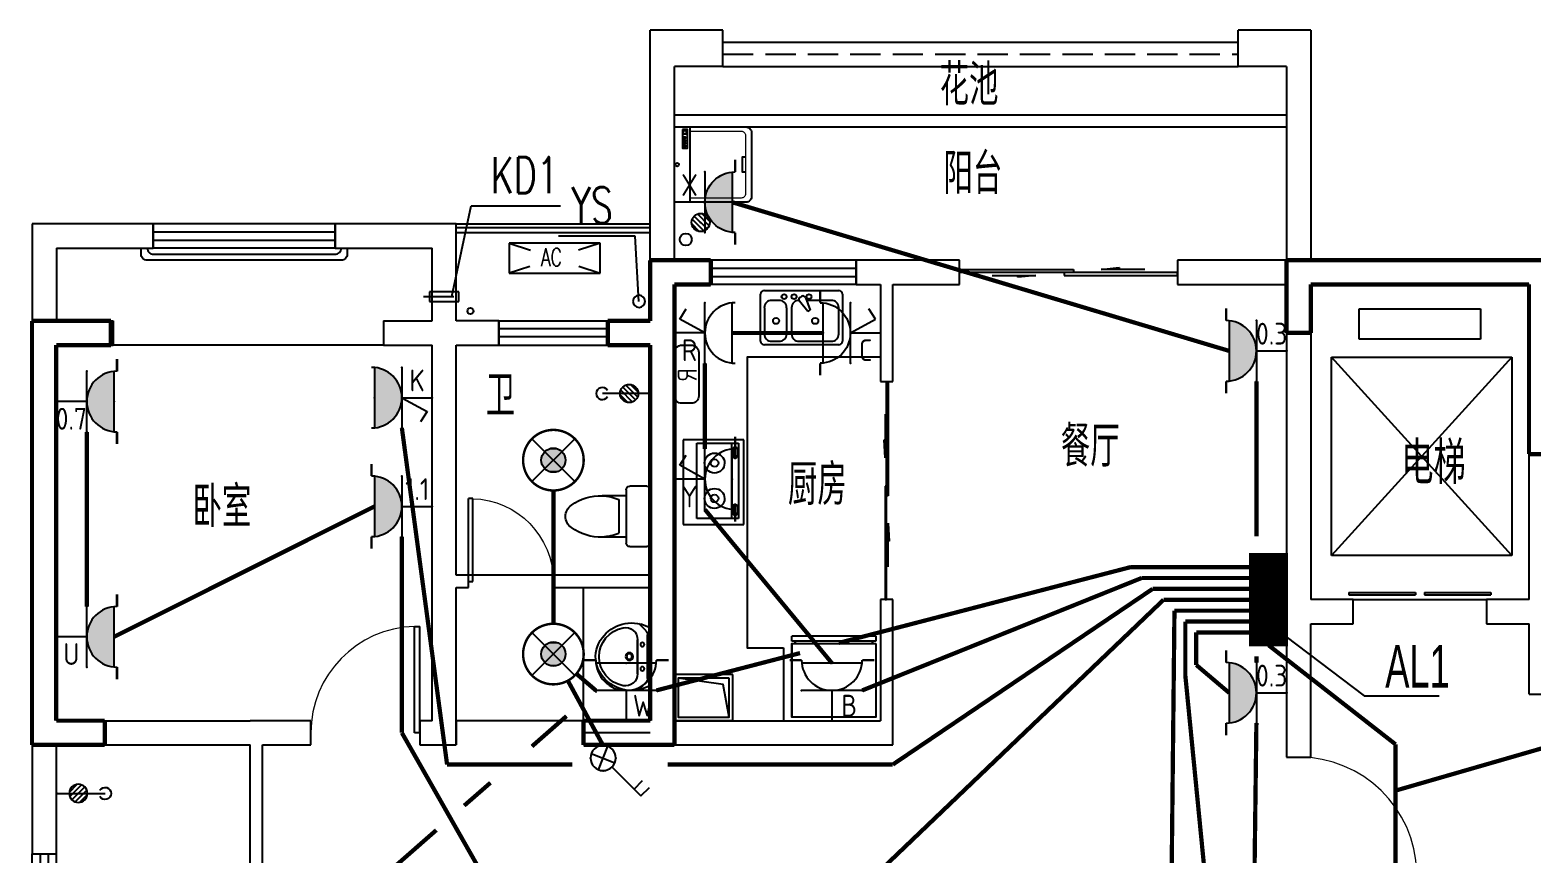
# Model space of a CAD drawing. Extents: x -993182 to -819982, y 169304 to 600104.
# Drawn here: x -952066 to -939675, y 314068 to 320868 of the extents above; entities that cross this region are included whole.
import ezdxf
from ezdxf.enums import TextEntityAlignment as Align

# ---------------------------------------------------------------- set-up
doc = ezdxf.new("R2010")
doc.units = 0
doc.header["$LTSCALE"] = 1000
doc.header["$MEASUREMENT"] = 0
doc.linetypes.add('DASH', pattern=[0.35, 0.25, -0.1])
for name, color, linetype in [('DIM-箱柜', 3, 'Continuous'), ('DIM_LEAD', 3, 'Continuous'), ('EQUIP-插座', 3, 'Continuous'), ('EQUIP-照明', 3, 'Continuous'), ('EQUIP-箱柜', 3, 'Continuous'), ('kan', 146, 'Continuous'), ('KTIAO', 124, 'Continuous'), ('PUB_TEXT', 7, 'Continuous'), ('STAIR', 2, 'Continuous'), ('VPIPE-污水', 2, 'Continuous'), ('WALL', 4, 'Continuous'), ('WINDOW', 2, 'Continuous'), ('WIRE-动力', 2, 'Continuous'), ('WIRE-插座', 5, 'Continuous'), ('WIRE-照明', 1, 'Continuous'), ('冷凝水管', 6, 'Continuous'), ('家具', 187, 'Continuous'), ('栏杆', 169, 'Continuous'), ('空调、空调洞', 66, 'Continuous'), ('面层', 215, 'Continuous')]:
    doc.layers.add(name, color=color, linetype=linetype)
doc.layers.add('RENDERING', color=125, linetype='Continuous', lineweight=13)
doc.layers.add('洁、厨具', color=8, linetype='Continuous', lineweight=9)
doc.styles.add('_ROMANC', font='romanc__.ttf', dxfattribs={"width": 0.700005})
doc.styles.add('_SIMPLEX', font='SIMPLEX.shx', dxfattribs={"width": 0.75})
doc.styles.add('_TCH_DIM', font='SIMPLEX', dxfattribs={"bigfont": 'GBCBIG'})
doc.styles.add('_TCH_LABEL', font='COMPLEX', dxfattribs={"bigfont": 'GBCBIG'})
doc.styles.add('_TEL_ATTDEF', font='GBENOR', dxfattribs={"width": 0.8, "height": 3, "bigfont": 'GBCBIG'})
doc.styles.add('_TEL_DIM', font='ICED', dxfattribs={"width": 0.8, "height": 3.5, "bigfont": 'BZHZ'})
doc.styles.add('DIM_FONT', font='simplex_.ttf', dxfattribs={"width": 0.7, "bigfont": 'GBCBIG'})
doc.styles.add('hnurban', font='tssdeng.shx', dxfattribs={"width": 0.8, "bigfont": 'tssdchn.shx'})
doc.styles.get("Standard").update_dxf_attribs({"font": 'gbenor.shx', "bigfont": 'gbcbig.shx'})

# ---------------------------------------------------------------- blocks, each defined once
blk = doc.blocks.new('ASDGFSDFGGDF')
at = {"layer": '家具'}
for p, q in [((695, -609), (695, 0)), ((695, -609), (695, 0)), ((28, -629), (28, -609)), ((695, -609), (666, -609)), ((666, -609), (666, -629)), ((0, -670), (0, -629)), ((0, -629), (28, -629)), ((0, -670), (695, -670)), ((666, -629), (695, -629)), ((695, -629), (695, -670))]:
    blk.add_line(p, q, dxfattribs=at)
for points in [[(0, -609), (0, 0), (695, 0), (695, -609)], [(666, -609), (28, -609), (28, -629), (666, -629)]]:
    blk.add_lwpolyline(points, close=True, dxfattribs=at)
blk = doc.blocks.new('sdfdsfgf')
at = {"layer": '家具'}
for points in [[(1414289, 21341), (1413809, 21341), (1413809, 20961), (1414289, 20961), (1414289, 21341)], [(1414259, 20991), (1414211, 21259), (1413839, 21311)]]:
    blk.add_lwpolyline(points, dxfattribs=at)
blk.add_lwpolyline([(1414259, 21311), (1413839, 21311), (1413839, 20991), (1414259, 20991)], close=True, dxfattribs=at)
blk = doc.blocks.new('A$C685A49D5')
at = {"layer": '家具'}
for p, q in [((0, 31), (0, 419)), ((31, 450), (644, 450)), ((340, 402), (325, 393)), ((369, 391), (408, 287)), ((675, 419), (675, 31)), ((31, 307), (31, 92)), ((153, 368), (92, 368)), ((215, 92), (215, 307)), ((256, 307), (256, 92)), ((390, 277), (320, 363)), ((583, 368), (377, 368)), ((408, 287), (390, 277)), ((644, 92), (644, 307)), ((644, 0), (31, 0)), ((92, 31), (153, 31)), ((317, 31), (583, 31))]:
    blk.add_line(p, q, dxfattribs=at)
for centre, radius in [((194, 399), 20.5), ((276, 399), 20.5), ((399, 399), 20.5), ((128, 199), 25.6), ((450, 199), 25.6)]:
    blk.add_circle(centre, radius, dxfattribs=at)
for centre, radius, start, end in [((31, 419), 30.7, 90, 180), ((335, 376), 20.5, 120, 219.4623), ((350, 384), 20.5, 20.5377, 120), ((644, 419), 30.7, 0, 90), ((92, 307), 61.4, 90, 180), ((153, 307), 61.4, 0, 90), ((317, 307), 61.4, 90, 180), ((583, 307), 61.4, 0, 90), ((31, 31), 30.7, 180, 270), ((92, 92), 61.4, 180, 270), ((153, 92), 61.4, 270, 0), ((317, 92), 61.4, 180, 270), ((583, 92), 61.4, 270, 0), ((644, 31), 30.7, 270, 0)]:
    blk.add_arc(centre, radius, start, end, dxfattribs=at)
at = {"layer": '家具', "style": 'DIM_FONT', "width": 0.8, "flags": 9}
for tag in ['YSIZE', 'XSIZE']:
    blk.add_attdef(tag, (338, 450), '', height=0.5, rotation=270, dxfattribs=at)
blk = doc.blocks.new('$plan$00001601')
at = {"layer": '家具'}
for p, q in [((-350, 16), (350, 16)), ((-350, -484), (-350, 16)), ((350, 16), (350, -484)), ((-323, -98), (-323, -440)), ((299, -98), (-323, -98)), ((299, -440), (299, -98)), ((350, -484), (-350, -484)), ((-323, -384), (299, -384)), ((-323, -440), (299, -440)), ((-291, -407), (-291, -418)), ((-216, -416), (-280, -416)), ((-280, -416), (-280, -433)), ((-280, -433), (-216, -433)), ((-216, -433), (-216, -416)), ((-199, -408), (-199, -418)), ((182, -407), (182, -418)), ((193, -416), (193, -433)), ((257, -416), (193, -416)), ((193, -433), (257, -433)), ((257, -433), (257, -416)), ((274, -408), (274, -418))]:
    blk.add_line(p, q, dxfattribs=at)
for points in [[(-199, -408, 0.259034), (-201, -404, 0.076276), (-213, -399, 0.036515), (-226, -397, 0.026615), (-245, -396, 0.026615), (-264, -397, 0.036515), (-277, -399, 0.076276), (-289, -404, 0.259034), (-291, -408, 0.078462), (-291, -409, 0.056762)], [(-199, -418, 0.259034), (-201, -415, 0.076276), (-213, -410, 0.036515), (-226, -407, 0.026615), (-245, -406, 0.026615), (-264, -407, 0.036515), (-277, -410, 0.076276), (-289, -415, 0.259034), (-291, -418, 0.259034), (-289, -422, 0.056762), (-280, -426, 0.036515)], [(-216, -427, 0.008736), (-213, -427, 0.076276), (-201, -422, 0.259034), (-199, -418, 0.259034)], [(274, -408, 0.259034), (272, -404, 0.076276), (260, -399, 0.036515), (247, -397, 0.026615), (228, -396, 0.026615), (209, -397, 0.036515), (196, -399, 0.076276), (184, -404, 0.259034), (182, -408, 0.078462), (182, -409, 0.056762)], [(274, -418, 0.259034), (272, -415, 0.076276), (260, -410, 0.036515), (247, -407, 0.026615), (228, -406, 0.026615), (209, -407, 0.036515), (196, -410, 0.076276), (184, -415, 0.259034), (182, -418, 0.259034), (184, -422, 0.056762), (193, -426, 0.036515)], [(257, -427, 0.008736), (260, -427, 0.076276), (272, -422, 0.259034), (274, -418, 0.259034)]]:
    blk.add_lwpolyline(points, format="xyb", dxfattribs=at)
for centre, radius, start, end in [((-158, -243), 82.5, 0.964, 0), ((-158, -243), 31.6, 0.6532, 0), ((134, -243), 82.5, 180, 179.036), ((134, -243), 31.6, 180, 179.3468)]:
    blk.add_arc(centre, radius, start, end, dxfattribs=at)
blk = doc.blocks.new('A$C3451006C')
blk.add_lwpolyline([(-50, 330), (-50, -30, 0.414214), (10, -90), (90, -90, 0.414214), (150, -30), (150, 330, 0.414214), (90, 390), (10, 390, 0.414214)], format="xyb", close=True)
at = {"style": '_SIMPLEX', "width": 0.8}
blk.add_text('R', height=150, rotation=270, dxfattribs=at).set_placement((-32, 144), align=Align.CENTER)
blk = doc.blocks.new('90304092557924')
at = {"layer": 'KTIAO'}
for p, q in [((-375, 125), (-198, 66)), ((-375, 125), (-375, -125)), ((375, 125), (-375, 125)), ((375, 125), (198, 66)), ((375, -125), (375, 125)), ((-203, -68), (-375, -125)), ((200, -67), (375, -125)), ((-375, -125), (375, -125))]:
    blk.add_line(p, q, dxfattribs=at)
at = {"layer": 'KTIAO', "style": '_ROMANC', "width": 0.7}
blk.add_text('AC', height=148.6, dxfattribs=at).set_placement((-113, -66))
at = {"layer": 'KTIAO', "style": 'DIM_FONT', "oblique": 0, "width": 0.6, "flags": 9}
for tag in ['XSIZE', 'YSIZE']:
    blk.add_attdef(tag, (-375, -125), '', height=0.5, dxfattribs=at)
blk = doc.blocks.new('M_E6')
for p, q in [((-240, 0), (-270, -79)), ((240, 0), (-240, 0)), ((-237, 0), (239, 0)), ((240, 0), (270, -79)), ((-213, -36), (-271, -91)), ((-179, -23), (181, -23)), ((141, -105), (-141, -105)), ((-141, -105), (141, -105)), ((217, -37), (274, -95))]:
    blk.add_line(p, q)
for centre, radius in [((-99, -65), 16.3), ((101, -65), 16.3), ((2, -172), 31.6), ((2, -172), 23)]:
    blk.add_circle(centre, radius)
for centre, radius, start, end in [((28, -152), 307, 166.1751, 244.7296), ((-141, -205), 100, 90, 190.5602), ((-179, -73), 50, 90, 133.181), ((-28, -152), 307, 297.0639, 13.8249), ((141, -205), 100, 349.4398, 90), ((181, -73), 50, 44.5607, 90), ((0, -179), 243, 190.5602, 349.4398), ((0, -201), 250, 245.8071, 296.4628), ((28, -152), 307, 266.589, 266.5936)]:
    blk.add_arc(centre, radius, start, end)
at = {"width": 0.8, "flags": 9}
for tag in ['XSIZE', 'YSIZE']:
    blk.add_attdef(tag, (0, 0), '', height=0.5, dxfattribs=at)
blk = doc.blocks.new('1')
for p, q in [((-550, -239), (-550, 201)), ((-520, 231), (-380, 231)), ((-350, 201), (-350, 151)), ((-350, 151), (-350, -189)), ((-350, 151), (-154, 151)), ((-289, 121), (-289, -159)), ((-154, -189), (-350, -189)), ((-350, -189), (-350, -239)), ((-380, -269), (-520, -269))]:
    blk.add_line(p, q)
for centre, radius, start, end in [((-520, 201), 30, 90, 180), ((-380, 201), 30, 360, 90), ((-137, -247), 398, 92.544, 112.5495), ((-137, -247), 398, 53.3619, 92.544), ((40, -19), 110, 303.4509, 56.5491), ((-137, 208), 398, 267.456, 306.6381), ((-520, -239), 30, 180, 270), ((-380, -239), 30, 270, 360), ((-137, 208), 398, 247.4505, 267.456)]:
    blk.add_arc(centre, radius, start, end)
blk = doc.blocks.new('$plan$00001623')
at = {"layer": '家具', "linetype": 'Continuous'}
blk.add_line((-341, -145), (342, -145), dxfattribs=at)
at = {"layer": '家具'}
blk.add_lwpolyline([(295, -706), (-295, -706, -0.414214), (-345, -656), (-345, 0), (345, 0), (345, -656, -0.414214)], format="xyb", close=True, dxfattribs=at)
for points in [[(323, -72), (152, -72), (152, -120), (323, -120)], [(163, -86), (177, -86), (177, -99), (163, -99)], [(189, -86), (202, -86), (202, -99), (189, -99)], [(213, -86), (227, -86), (227, -99), (213, -99)], [(239, -86), (253, -86), (253, -99), (239, -99)], [(281, -110), (309, -110), (309, -80), (281, -80)]]:
    blk.add_lwpolyline(points, close=True, dxfattribs=at)
at = {"layer": '家具', "lineweight": 13}
blk.add_lwpolyline([(307, -145), (307, -611, -0.414214), (267, -651), (-267, -651, -0.414214), (-307, -611), (-307, -145)], format="xyb", dxfattribs=at)
at = {"layer": '家具'}
blk.add_lwpolyline([(-71, -651), (-71, -623), (0, -623), (71, -623), (71, -651)], dxfattribs=at)
blk.add_circle((0, -25), 16, dxfattribs=at)
blk = doc.blocks.new('$lvtry$00000168')
at = {"color": 0}
blk.add_line((0, 0), (0, -395), dxfattribs=at)
blk.add_arc((0, -395), 50, 121.0332, 58.9668, dxfattribs=at)
for p in [(0, 0), (0, -223)]:
    blk.add_point(p, dxfattribs=at)
blk = doc.blocks.new('$lvtry$00000171')
for p, q in [((-74, 11), (-11, 74)), ((-70, -27), (27, 70)), ((-53, -53), (53, 53)), ((-27, -70), (70, 27)), ((11, -74), (74, -11))]:
    blk.add_line(p, q)
blk.add_circle((0, 0), 75)
blk.add_point((0, 0))
blk = doc.blocks.new('A$C6BE329BC')
at = {"layer": '家具'}
blk.add_blockref('$lvtry$00000168', (75, 445), dxfattribs=at)
at = {"layer": '家具', "rotation": 180}
blk.add_blockref('$lvtry$00000171', (75, 271), dxfattribs=at)
blk = doc.blocks.new('TRHH')
at = {"color": 6}
blk.add_circle((-233616, -461390), 50, dxfattribs=at)
blk = doc.blocks.new('q4')
at = {"color": 3, "const_width": 35}
for points in [[(-499710, -491595), (-499710, -491095)], [(-499710, -491095), (-499210, -491095)], [(-499210, -491095), (-499210, -491295)], [(-494460, -491695), (-494460, -491095)], [(-494460, -491095), (-492260, -491095)], [(-499510, -491795), (-499510, -491295)], [(-499510, -491295), (-499210, -491295)], [(-494260, -491695), (-494260, -491295)], [(-494260, -491295), (-492460, -491295)], [(-492460, -492695), (-492460, -491295)], [(-504810, -491595), (-504159, -491595)], [(-504810, -495095), (-504810, -491595)], [(-504159, -491595), (-504159, -491795)], [(-500060, -491595), (-499710, -491595)], [(-500060, -491795), (-500060, -491595)], [(-494260, -491695), (-494460, -491695)], [(-504610, -491795), (-504159, -491795)], [(-504610, -494895), (-504610, -491795)], [(-500060, -491795), (-499710, -491795)], [(-499710, -494895), (-499710, -491795)], [(-499510, -495095), (-499510, -491795)], [(-492260, -492695), (-492460, -492695)], [(-504610, -494895), (-504210, -494895)], [(-504210, -494895), (-504210, -495095)], [(-500260, -494895), (-499710, -494895)], [(-500260, -495095), (-500260, -494895)], [(-504810, -495095), (-504210, -495095)], [(-500260, -495095), (-499510, -495095)]]:
    blk.add_lwpolyline(points, dxfattribs=at)
blk = doc.blocks.new('A$C06D6341B')
at = {"layer": '空调、空调洞', "linetype": 'DASH'}
for p, q in [((80, 290), (0, 290)), ((0, 290), (0, 50)), ((40, 0), (40, 340)), ((80, 50), (80, 290)), ((0, 50), (80, 50))]:
    blk.add_line(p, q, dxfattribs=at)
blk = doc.blocks.new('kt')
at = {"layer": 'DIM_LEAD'}
for p, q in [((-411880, -788204), (-411721, -787455)), ((-411880, -788204), (-411721, -787455)), ((-411880, -788204), (-411721, -787455)), ((-411880, -788204), (-411721, -787455)), ((-411880, -788204), (-411721, -787455)), ((-411721, -787455), (-410983, -787455))]:
    blk.add_line(p, q, dxfattribs=at)
at = {"layer": 'VPIPE-污水'}
blk.add_circle((-409951, -787733, -76424), 50, dxfattribs=at)
at = {"layer": '冷凝水管'}
blk.add_circle((-411727, -788323, -76424), 25, dxfattribs=at)
at = {"layer": '家具', "rotation": 90.00000000000388}
blk.add_blockref('$lvtry$00000171', (-409828, -787592, -76424), dxfattribs=at)
at = {"layer": '空调、空调洞', "rotation": 270}
blk.add_blockref('A$C06D6341B', (-412114, -788164, -76424), dxfattribs=at)
at = {"layer": 'DIM_LEAD', "color": 7, "style": '_TCH_DIM', "width": 0.705882}
blk.add_text('KD1', height=297.5, dxfattribs=at).set_placement((-411558, -787350))
blk = doc.blocks.new('trh')
at = {"layer": 'DIM_LEAD'}
for p, q in [((-219133, -460851), (-219765, -460851)), ((-219102, -461390), (-219133, -460851))]:
    blk.add_line(p, q, dxfattribs=at)
at = {"layer": 'DIM_LEAD', "color": 7, "style": '_TCH_DIM', "width": 0.705882}
blk.add_text('YS', height=297.5, dxfattribs=at).set_placement((-219660, -460746))
blk = doc.blocks.new('$DorLib2D$00000131')
at = {"color": 0, "linetype": 'Continuous'}
for p, q in [((0.15, 0.125), (0.2319, 0.1973)), ((0.2319, 0.1973), (0.2319, 0.125)), ((-0.5, 0.125), (-0.5, 0)), ((0.0192, 0.125), (-0.5, 0.125)), ((0.0192, 0), (0.0192, 0.125)), ((0.35, 0.125), (0.15, 0.125)), ((-0.5, 0), (0.0192, 0)), ((-0.024, 0), (0.5, 0)), ((-0.024, -0.125), (-0.024, 0)), ((0.5, 0), (0.5, -0.125)), ((-0.35, -0.125), (-0.15, -0.125)), ((-0.2319, -0.1973), (-0.2319, -0.125)), ((-0.15, -0.125), (-0.2319, -0.1973)), ((0.5, -0.125), (-0.024, -0.125))]:
    blk.add_line(p, q, dxfattribs=at)
blk = doc.blocks.new('$WINLIB2D$00000001')
at = {"color": 0}
for points in [[(-0.5, 0.5), (-0.5, -0.5)], [(-0.5, 0.5), (0.5, 0.5)], [(0.5, -0.5), (0.5, 0.5)], [(0.5, 0.1667), (-0.5, 0.1667)], [(0.5, -0.1667), (-0.5, -0.1667)], [(-0.5, -0.5), (0.5, -0.5)]]:
    blk.add_lwpolyline(points, dxfattribs=at)
blk = doc.blocks.new('$DorLib2D$00000001')
for p, q in [((0.45, 0.975), (0.5, 0.975)), ((0.45, 0), (0.45, 0.975)), ((0.5, 0), (0.5, 0.975)), ((0.5, 0), (0.45, 0))]:
    blk.add_line(p, q)
at = {"lineweight": 13}
blk.add_arc((0.475, 0), 0.975, 91.4693, 180, dxfattribs=at)
blk = doc.blocks.new('$DorLib2D$00000127')
at = {"color": 0, "linetype": 'Continuous'}
for p, q in [((-0.033, 0.795), (-0.533, 0.795)), ((-0.533, 0.795), (-0.533, 0.69)), ((-0.033, 0.795), (-0.033, 0.69)), ((0.033, 0.795), (0.033, 0.69)), ((0.533, 0.795), (0.033, 0.795)), ((0.533, 0.795), (0.533, 0.69)), ((-0.033, 0.69), (-0.533, 0.69)), ((0.533, 0.69), (0.033, 0.69)), ((0.5, 0.5), (-0.5, 0.5))]:
    blk.add_line(p, q, dxfattribs=at)
blk = doc.blocks.new('5#、7#楼参照')
at = {"layer": 'kan'}
for p, q in [((-307508.8, -423550.9), (-303258.8, -423550.9)), ((-307508.8, -423750.9), (-303258.8, -423750.9))]:
    blk.add_line(p, q, dxfattribs=at)
at = {"layer": 'kan', "linetype": 'DASH'}
blk.add_line((-307508.8, -423650.9), (-303258.8, -423650.9), dxfattribs=at)
at = {"layer": 'kan', "color": 124}
for p, q in [((-307908.8, -424150.9), (-302858.8, -424150.9)), ((-307908.8, -424250.9), (-302858.8, -424250.9))]:
    blk.add_line(p, q, dxfattribs=at)
at = {"layer": 'kan'}
blk.add_lwpolyline([(-309708.8, -425050.9), (-308108.8, -425050.9)], dxfattribs=at)
at = {"layer": 'STAIR', "color": 197}
for p, q in [((-302258.8, -426000.9, 76423.5), (-302258.8, -425750.9, 76423.5)), ((-302258.8, -425750.9, 76423.5), (-301258.8, -425750.9, 76423.5)), ((-301258.8, -425750.9, 76423.5), (-301258.8, -426000.9, 76423.5)), ((-301258.8, -426000.9, 76423.5), (-302258.8, -426000.9, 76423.5)), ((-302488.4, -427788.5, 76423.5), (-302488.4, -426150.9, 76423.5)), ((-302488.4, -426150.9, 76423.5), (-300999.8, -426150.9, 76423.5)), ((-300999.8, -426150.9, 76423.5), (-302488.4, -427788.5, 76423.5)), ((-300999.8, -427788.5, 76423.5), (-302488.4, -426150.9, 76423.5)), ((-300999.8, -426150.9, 76423.5), (-300999.8, -427788.5, 76423.5)), ((-300999.8, -427788.5, 76423.5), (-302488.4, -427788.5, 76423.5))]:
    blk.add_line(p, q, dxfattribs=at)
at = {"layer": 'WALL'}
for p, q in [((-308108.8, -425450.9), (-308108.8, -423450.9)), ((-307508.8, -423450.9), (-308108.8, -423450.9)), ((-307508.8, -423750.9), (-307508.8, -423450.9)), ((-302658.8, -423450.9), (-303258.8, -423450.9)), ((-303258.8, -423750.9), (-303258.8, -423450.9)), ((-302658.8, -423450.9), (-302658.8, -425350.9)), ((-307908.8, -425350.9), (-307908.8, -423750.9)), ((-307508.8, -423750.9), (-307908.8, -423750.9)), ((-302858.8, -423750.9), (-303258.8, -423750.9)), ((-302858.8, -423750.9), (-302858.8, -425350.9)), ((-312208.8, -425050.9), (-313208.8, -425050.9)), ((-313208.8, -425050.9), (-313208.8, -425950.9)), ((-312208.8, -425250.9), (-312208.8, -425050.9)), ((-309708.8, -425050.9), (-310708.8, -425050.9)), ((-310708.8, -425050.9), (-310708.8, -425250.9)), ((-309708.8, -425850.9), (-309708.8, -425050.9)), ((-313008.8, -425250.9), (-312208.8, -425250.9)), ((-313008.8, -425250.9), (-313008.8, -425850.9)), ((-310708.8, -425250.9), (-309908.8, -425250.9)), ((-309908.8, -425850.9), (-309908.8, -425250.9)), ((-307608.8, -425350.9), (-307908.8, -425350.9)), ((-307608.8, -425550.9), (-307608.8, -425350.9)), ((-306208.8, -425350.9), (-306408.8, -425350.9)), ((-306408.8, -425350.9), (-306408.8, -425550.9)), ((-305558.8, -425350.9), (-306208.8, -425350.9)), ((-305558.8, -425550.9), (-305558.8, -425350.9)), ((-302858.8, -425350.9), (-303758.8, -425350.9)), ((-303758.8, -425350.9), (-303758.8, -425550.9)), ((-300758.8, -425350.9), (-302658.8, -425350.9)), ((-308108.8, -425450.9), (-308108.8, -425850.9)), ((-307908.8, -425550.9), (-307908.8, -425950.9)), ((-307908.8, -425550.9), (-307608.8, -425550.9)), ((-306408.8, -425550.9), (-306208.8, -425550.9)), ((-306208.8, -425550.9), (-306208.8, -426350.9)), ((-306108.8, -426350.9), (-306108.8, -425550.9)), ((-306108.8, -425550.9), (-305558.8, -425550.9)), ((-303758.8, -425550.9), (-302858.8, -425550.9)), ((-302858.8, -425550.9), (-302858.8, -428250.9)), ((-302658.8, -425550.9), (-302658.8, -428150.9)), ((-300858.8, -425550.9), (-302658.8, -425550.9)), ((-300858.8, -428150.9), (-300858.8, -425550.9)), ((-313008.8, -425850.9), (-312539.8, -425850.9)), ((-312539.8, -425850.9), (-312539.8, -426050.9)), ((-310309.8, -425850.9), (-309908.8, -425850.9)), ((-310309.8, -425850.9), (-310309.8, -426050.9)), ((-309358.8, -425850.9), (-309708.8, -425850.9)), ((-309358.8, -426050.9), (-309358.8, -425850.9)), ((-308108.8, -425850.9), (-308458.8, -425850.9)), ((-308458.8, -425850.9), (-308458.8, -426050.9)), ((-313208.8, -425950.9), (-313208.8, -429250.9)), ((-307908.8, -425950.9), (-307908.8, -427950.9)), ((-313008.8, -426050.9), (-312539.8, -426050.9)), ((-313008.8, -426050.9), (-313008.8, -429150.9)), ((-310309.8, -426050.9), (-309908.8, -426050.9)), ((-309908.8, -427950.9), (-309908.8, -426050.9)), ((-309708.8, -426050.9), (-309358.8, -426050.9)), ((-309708.8, -427950.9), (-309708.8, -426050.9)), ((-308458.8, -426050.9), (-308108.8, -426050.9)), ((-308108.8, -426050.9), (-308108.8, -427950.9)), ((-306208.8, -426350.9), (-306108.8, -426350.9)), ((-309908.8, -429150.9), (-309908.8, -427950.9)), ((-309608.8, -427950.9), (-309708.8, -427950.9)), ((-309608.8, -428050.9), (-309608.8, -427950.9)), ((-308108.8, -427950.9), (-308908.8, -427950.9)), ((-308908.8, -427950.9), (-308908.8, -428050.9)), ((-307908.8, -427950.9), (-307908.8, -429150.9)), ((-309708.8, -429150.9), (-309708.8, -428050.9)), ((-309708.8, -428050.9), (-309608.8, -428050.9)), ((-308908.8, -428050.9), (-308108.8, -428050.9)), ((-308108.8, -428050.9), (-308108.8, -429150.9)), ((-306108.8, -428150.9), (-306208.8, -428150.9)), ((-306208.8, -428150.9), (-306208.8, -429150.9)), ((-306108.8, -429350.9), (-306108.8, -428150.9)), ((-302308.8, -428150.9), (-302658.8, -428150.9)), ((-302308.8, -428350.9), (-302308.8, -428150.9)), ((-300858.8, -428150.9), (-301208.8, -428150.9)), ((-301208.8, -428150.9), (-301208.8, -428350.9)), ((-302858.8, -428250.9), (-302858.8, -429450.9)), ((-302658.8, -429450.9), (-302658.8, -428350.9)), ((-302658.8, -428350.9), (-302308.8, -428350.9)), ((-301208.8, -428350.9), (-300858.8, -428350.9)), ((-300858.8, -428930.9), (-300858.8, -428350.9)), ((-300858.8, -428930.9), (-300658.8, -428930.9)), ((-313008.8, -429150.9), (-311408.8, -429150.9)), ((-310908.8, -429150.9), (-311408.8, -429150.9)), ((-310908.8, -429350.9), (-310908.8, -429150.9)), ((-309908.8, -429150.9), (-310008.8, -429150.9)), ((-310008.8, -429150.9), (-310008.8, -429350.9)), ((-309708.8, -429350.9), (-309708.8, -429150.9)), ((-308108.8, -429150.9), (-308658.8, -429150.9)), ((-308658.8, -429150.9), (-308658.8, -429350.9)), ((-307908.8, -429150.9), (-306208.8, -429150.9)), ((-313208.8, -429250.9), (-313208.8, -430250.9)), ((-313008.8, -430250.9), (-313008.8, -429350.9)), ((-313008.8, -429350.9), (-311408.8, -429350.9)), ((-311408.8, -430550.9), (-311408.8, -429350.9)), ((-311308.8, -430450.9), (-311308.8, -429350.9)), ((-311308.8, -429350.9), (-310908.8, -429350.9)), ((-310008.8, -429350.9), (-309808.8, -429350.9)), ((-309808.8, -429350.9), (-309708.8, -429350.9)), ((-308658.8, -429350.9), (-308008.8, -429350.9)), ((-308008.8, -429350.9), (-306108.8, -429350.9)), ((-302858.8, -429450.9), (-302658.8, -429450.9)), ((-313208.8, -430250.9), (-313008.8, -430250.9))]:
    blk.add_line(p, q, dxfattribs=at)
at = {"layer": 'WINDOW'}
for p, q in [((-310309.8, -426050.9), (-312539.8, -426050.9)), ((-308908.8, -427950.9), (-309608.8, -427950.9)), ((-308658.8, -429150.9), (-309708.8, -429150.9))]:
    blk.add_line(p, q, dxfattribs=at)
at = {"layer": 'WINDOW', "linetype": 'DASH'}
for p, q in [((-309708.8, -429150.9), (-309708.8, -429350.9)), ((-308658.8, -429350.9), (-308658.8, -429150.9))]:
    blk.add_line(p, q, dxfattribs=at)
at = {"layer": '家具'}
blk.add_line((-307008.8, -428550.9, 0), (-307008.8, -429150.9, 0), dxfattribs=at)
at = {"layer": '家具', "elevation": 0}
for points in [[(-306208.8, -426150.9), (-306208.8, -426150.9), (-307308.8, -426150.9), (-307308.8, -426150.9), (-307308.8, -428550.9), (-307308.8, -428550.9), (-307308.8, -428550.9), (-307008.8, -428550.9)], [(-308108.8, -429250.9), (-308658.8, -429250.9), (-308658.8, -428350.9), (-308658.8, -428050.9), (-308108.8, -428050.9)]]:
    blk.add_lwpolyline(points, dxfattribs=at)
at = {"layer": '栏杆'}
for points in [[(-309708.8, -425080.9), (-308108.8, -425080.9)], [(-309708.8, -425120.9), (-308108.8, -425120.9)]]:
    blk.add_lwpolyline(points, dxfattribs=at)
for points in [[(-310608.8, -425250.9), (-310608.8, -425300.9, -0.4142136), (-310658.8, -425350.9), (-312258.8, -425350.9, -0.4142136), (-312308.8, -425300.9), (-312308.8, -425250.9)], [(-312258.8, -425250.9), (-312258.8, -425250.9, 0.4142136), (-312208.8, -425300.9), (-310708.8, -425300.9, 0.4142136), (-310658.8, -425250.9), (-310658.8, -425250.9)]]:
    blk.add_lwpolyline(points, format="xyb", dxfattribs=at)
at = {"color": 6, "xscale": -1}
blk.add_blockref('TRHH', (-541817.6, 35700), dxfattribs=at)
at = {"rotation": 269.9999999999783}
blk.add_blockref('A$C6BE329BC', (-308553.8, -426375.9), dxfattribs=at)
at = {"xscale": -1, "rotation": 89.99999999997826}
blk.add_blockref('A$C6BE329BC', (-312556.5, -429675.9), dxfattribs=at)
at = {"layer": 'RENDERING'}
blk.add_blockref('90304092557924', (-308898.3, -425333.8), dxfattribs=at)
at = {"layer": 'WINDOW'}
for name, p, xscale, yscale, zscale, rotation in [('$WINLIB2D$00000001', (-311458.8, -425150.9), 1500, 200, 1500, 180), ('$WINLIB2D$00000001', (-307008.8, -425450.9), 1200, 200, 1200, 180), ('$DorLib2D$00000131', (-304658.8, -425450.9), 1800, 200, 1800, 179.9999999902075), ('$DorLib2D$00000131', (-306158.8, -427250.9), 1800, 100, 1800, 90), ('$DorLib2D$00000001', (-309258.8, -428000.9), 700, -700, 700, 180), ('$DorLib2D$00000127', (-301758.8, -428250.9), 1100, -200, 1100, 180), ('$DorLib2D$00000001', (-302758.8, -429950.9), 1000, 1000, 1000, 270), ('$WINLIB2D$00000001', (-313108.8, -430700.9), -900, 200, -900, 270)]:
    blk.add_blockref(name, p, dxfattribs=dict(at, xscale=xscale, yscale=yscale, zscale=zscale, rotation=rotation))
at = {"layer": 'WINDOW', "xscale": 900, "zscale": 900}
for name, p, yscale in [('$WINLIB2D$00000001', (-308908.8, -425950.9), 200), ('$DorLib2D$00000001', (-310458.8, -429250.9), 900)]:
    blk.add_blockref(name, p, dxfattribs=dict(at, yscale=yscale))
at = {"layer": '家具'}
for name, p in [('A$C685A49D5', (-307198.3, -426050.2, 0)), ('sdfdsfgf', (-1721717.8, -450111.5))]:
    blk.add_blockref(name, p, dxfattribs=at)
at = {"layer": '家具', "xscale": -1}
for name, p in [('A$C3451006C', (-307758.8, -426441.5, 0)), ('1', (-308658.3, -427445.6))]:
    blk.add_blockref(name, p, dxfattribs=at)
for name, p, rotation in [('$plan$00001601', (-307821.5, -427183, 0), 90), ('M_E6', (-308108.8, -428623.3, 0), 270)]:
    blk.add_blockref(name, p, dxfattribs=dict(at, rotation=rotation))
at = {"layer": '家具', "rotation": 180}
blk.add_blockref('ASDGFSDFGGDF', (-306246.5, -429122.5, 0), dxfattribs=at)
at = {"layer": '洁、厨具', "xscale": 0.9000000001396984, "yscale": 0.9000000001396984, "zscale": 0.9000000001396984, "rotation": 90.00000000000001}
blk.add_blockref('$plan$00001623', (-307908.8, -424561.4), dxfattribs=at)
at = {"layer": '面层'}
for name, p in [('kt', (102134.9, 362553.2)), ('trh', (-89100, 35700)), ('q4', (191600.7, 65744.1))]:
    blk.add_blockref(name, p, dxfattribs=at)
blk = doc.blocks.new('$equip$00002828')
for p, q in [((0.354, 0.354), (-0.354, -0.354)), ((-0.354, 0.354), (0.354, -0.354))]:
    blk.add_line(p, q)
at = {"const_width": 0.04}
blk.add_lwpolyline([(0.5, 0, -1), (-0.5, 0, -1), (0.5, 0, 1)], format="xyb", dxfattribs=at)
for radius in [0.5, 0.2]:
    blk.add_circle((0, 0), radius)
for p in [(0, 0.5), (-0.5, 0), (0.5, 0), (0, -0.5)]:
    blk.add_point(p)
for points in [[(-0.173, 0.1), (0.173, 0.1), (-0.2, 0), (0.2, 0)], [(-0.173, -0.1), (0.173, -0.1), (-0.2, 0), (0.2, 0)], [(-0.1, 0.173), (0.1, 0.173), (-0.173, 0.1), (0.173, 0.1)], [(0, 0.2), (0, 0.2), (-0.1, 0.173), (0.1, 0.173)], [(-0.1, -0.173), (0.1, -0.173), (-0.173, -0.1), (0.173, -0.1)], [(0, -0.2), (0, -0.2), (-0.1, -0.173), (0.1, -0.173)]]:
    blk.add_solid(points)
at = {"color": 7, "style": '_TEL_DIM', "flags": 1}
for tag in ['A', 'REMARK']:
    blk.add_attdef(tag, text='', height=0.00002, dxfattribs=at).set_placement((0, 0), align=Align.MIDDLE_CENTER)
blk = doc.blocks.new('$equip$00003186')
for p, q in [((0.147, 0.356), (0.625, 0.833)), ((0.625, 0.833), (0.766, 0.692)), ((0.512, 0.72), (0.653, 0.579)), ((-0.194, 0.132), (0.194, 0.285)), ((-0.076, 0.402), (0.076, 0.014))]:
    blk.add_line(p, q)
blk.add_circle((0, 0.208), 0.208)
for p in [(0, 0.417), (-0.208, 0.208), (0, 0), (0.208, 0.208)]:
    blk.add_point(p)
at = {"flags": 9}
blk.add_attdef('A', (0, 0), '', height=0.00002, dxfattribs=at)
blk = doc.blocks.new('*X5')
at = {"color": 0}
for p, q in [((-250, 32.8), (-82.8, 200)), ((-250, 68.2), (-118.2, 200)), ((-250, 103.6), (-153.6, 200)), ((-250, 138.9), (-188.9, 200)), ((-250, 174.3), (-224.3, 200)), ((-247.5, 0), (-47.5, 200)), ((-212.1, 0), (-12.1, 200)), ((-176.8, 0), (23.2, 200)), ((-141.4, 0), (58.6, 200)), ((-106.1, 0), (93.9, 200)), ((-70.7, 0), (129.3, 200)), ((-35.4, 0), (164.6, 200)), ((0, 0), (200, 200)), ((35.4, 0), (235.4, 200)), ((70.7, 0), (250, 179.3)), ((106.1, 0), (250, 143.9)), ((141.4, 0), (250, 108.6)), ((176.8, 0), (250, 73.2)), ((212.1, 0), (250, 37.9)), ((247.5, 0), (250, 2.5))]:
    blk.add_line(p, q, dxfattribs=at)
blk = doc.blocks.new('$equip$00002943')
for p, q in [((-0.75, 0.6), (-0.75, 0)), ((0.75, 0.6), (-0.75, 0.6)), ((0.75, 0), (0.75, 0.6)), ((-0.75, 0), (0.75, 0))]:
    blk.add_line(p, q)
for points, const_width in [([(-0.75, 0.3), (0.75, 0.3)], 0.6), ([(-0.75, 0.6), (-0.75, 0), (0.75, 0), (0.75, 0.6), (-0.75, 0.6), (-0.75, 0)], 0.04)]:
    blk.add_lwpolyline(points, dxfattribs=dict(const_width=const_width))
for p in [(0, 0.6), (-0.75, 0.3), (0.75, 0.3), (0, 0)]:
    blk.add_point(p)
at = {"xscale": 0.00300000000061118, "yscale": 0.00300000000061118, "zscale": 0.00300000000061118}
blk.add_blockref('*X5', (0, 0), dxfattribs=at)
at = {"style": '_TEL_DIM', "flags": 1}
for tag in ['A', 'REMARK']:
    blk.add_attdef(tag, text='', height=0.00002, dxfattribs=at).set_placement((0, 0), align=Align.MIDDLE_CENTER)
blk = doc.blocks.new('$equip$00003164')
for p, q in [((0.497, 0.95), (-0.498, 0.95)), ((0.5, 0.5), (-0.5, 0.5)), ((0, 0.5), (-0.23, 0.084)), ((0, 0.5), (0, 0)), ((-0.23, 0.084), (-0.397, 0.193))]:
    blk.add_line(p, q)
at = {"const_width": 0.04}
for points in [[(-0.5, 1), (-0.7, 1)], [(0.5, 1), (0.7, 1)]]:
    blk.add_lwpolyline(points, dxfattribs=at)
blk.add_arc((0, 1), 0.5, 180, 0)
for p in [(0, 0.95), (-0.5, 0.5), (0.5, 0.5), (0, 0)]:
    blk.add_point(p)
at = {"color": 7, "style": '_TCH_LABEL'}
blk.add_attdef('$TEXT$', text='', height=0.36, dxfattribs=at).set_placement((0.284, 0.247), align=Align.MIDDLE_CENTER)
at = {"color": 7, "style": '_TCH_LABEL', "flags": 1}
blk.add_attdef('A', text='', height=0.000025, dxfattribs=at).set_placement((0, 0), align=Align.MIDDLE_CENTER)
blk = doc.blocks.new('$equip$00003142')
for p, q in [((0.497, 0.95), (-0.498, 0.95)), ((0.5, 0.5), (-0.5, 0.5)), ((0, 0.5), (0, 0))]:
    blk.add_line(p, q)
at = {"const_width": 0.04}
for points in [[(-0.5, 1), (-0.7, 1)], [(0.5, 1), (0.7, 1)]]:
    blk.add_lwpolyline(points, dxfattribs=at)
blk.add_arc((0, 1), 0.5, 180, 0)
for p in [(0, 0.95), (-0.5, 0.5), (0.5, 0.5), (0, 0)]:
    blk.add_point(p)
at = {"color": 7, "style": '_TCH_LABEL'}
blk.add_attdef('$TEXT$', text='', height=0.36, dxfattribs=at).set_placement((0.284, 0.247), align=Align.MIDDLE_CENTER)
at = {"color": 7, "style": '_TCH_LABEL', "flags": 1}
blk.add_attdef('A', text='', height=0.000025, dxfattribs=at).set_placement((0, 0), align=Align.MIDDLE_CENTER)
blk = doc.blocks.new('$equip$00003146')
for p, q in [((0.497, 0.95), (-0.498, 0.95)), ((0.5, 0.5), (-0.5, 0.5)), ((0, 0.5), (-0.23, 0.084)), ((0, 0.5), (0, 0)), ((-0.23, 0.084), (-0.397, 0.193))]:
    blk.add_line(p, q)
at = {"const_width": 0.04}
for points in [[(-0.5, 1), (-0.7, 1)], [(0.5, 1), (0.7, 1)]]:
    blk.add_lwpolyline(points, dxfattribs=at)
blk.add_arc((0, 1), 0.5, 180, 0)
for p in [(0, 0.95), (-0.5, 0.5), (0.5, 0.5), (0, 0)]:
    blk.add_point(p)
at = {"color": 7, "style": '_TCH_LABEL'}
blk.add_attdef('$TEXT$', text='', height=0.36, dxfattribs=at).set_placement((0.284, 0.247), align=Align.MIDDLE_CENTER)
at = {"color": 7, "style": '_TCH_LABEL', "flags": 1}
blk.add_attdef('A', text='', height=0.000025, dxfattribs=at).set_placement((0, 0), align=Align.MIDDLE_CENTER)
blk = doc.blocks.new('$equip$00003155')
for p, q in [((0.497, 0.95), (-0.498, 0.95)), ((0.5, 0.5), (-0.5, 0.5)), ((0, 0.5), (-0.23, 0.084)), ((0, 0.5), (0, 0)), ((-0.23, 0.084), (-0.397, 0.193))]:
    blk.add_line(p, q)
blk.add_arc((0, 1), 0.5, 180, 0)
for p in [(0, 0.95), (-0.5, 0.5), (0.5, 0.5), (0, 0)]:
    blk.add_point(p)
at = {"color": 7, "style": '_TCH_LABEL'}
blk.add_attdef('$TEXT$', text='', height=0.36, dxfattribs=at).set_placement((0.284, 0.247), align=Align.MIDDLE_CENTER)
at = {"color": 7, "style": '_TCH_LABEL', "flags": 1}
blk.add_attdef('A', text='', height=0.000025, dxfattribs=at).set_placement((0, 0), align=Align.MIDDLE_CENTER)
blk = doc.blocks.new('$equip$00003134')
h = blk.add_hatch(color=256)
h.dxf.hatch_style = 1
h.paths.add_polyline_path([(-0.498, 0.95, 0.904534), (0.497, 0.95)])
for p, q in [((0.497, 0.95), (-0.498, 0.95)), ((0.5, 0.5), (-0.5, 0.5)), ((0, 0.5), (0, 0))]:
    blk.add_line(p, q)
at = {"const_width": 0.04}
for points in [[(-0.5, 1), (-0.7, 1)], [(0.5, 1), (0.7, 1)]]:
    blk.add_lwpolyline(points, dxfattribs=at)
blk.add_arc((0, 1), 0.5, 180, 0)
for p in [(0, 0.95), (-0.5, 0.5), (0.5, 0.5), (0, 0)]:
    blk.add_point(p)
at = {"color": 7, "style": '_TCH_LABEL'}
blk.add_attdef('$TEXT$', text='', height=0.36, dxfattribs=at).set_placement((0.284, 0.247), align=Align.MIDDLE_CENTER)
at = {"color": 7, "style": '_TCH_LABEL', "flags": 1}
blk.add_attdef('A', text='', height=0.000025, dxfattribs=at).set_placement((0, 0), align=Align.MIDDLE_CENTER)
blk = doc.blocks.new('$equip$00003162')
for p, q in [((0.497, 0.95), (-0.498, 0.95)), ((0.5, 0.5), (-0.5, 0.5)), ((0, 0.5), (0, 0))]:
    blk.add_line(p, q)
at = {"const_width": 0.04}
for points in [[(-0.5, 1), (-0.7, 1)], [(0.5, 1), (0.7, 1)]]:
    blk.add_lwpolyline(points, dxfattribs=at)
blk.add_arc((0, 1), 0.5, 180, 0)
for p in [(0, 0.95), (-0.5, 0.5), (0.5, 0.5), (0, 0)]:
    blk.add_point(p)
at = {"color": 7, "style": '_TCH_LABEL'}
blk.add_attdef('$TEXT$', text='', height=0.36, dxfattribs=at).set_placement((0.284, 0.247), align=Align.MIDDLE_CENTER)
at = {"color": 7, "style": '_TCH_LABEL', "flags": 1}
blk.add_attdef('A', text='', height=0.000025, dxfattribs=at).set_placement((0, 0), align=Align.MIDDLE_CENTER)
blk = doc.blocks.new('$equip$00003156')
h = blk.add_hatch(color=256)
h.dxf.hatch_style = 1
h.paths.add_polyline_path([(-0.498, 0.95, 0.904534), (0.497, 0.95)])
for p, q in [((0.497, 0.95), (-0.498, 0.95)), ((0.5, 0.5), (-0.5, 0.5)), ((0, 0.5), (-0.23, 0.084)), ((0, 0.5), (0, 0)), ((-0.23, 0.084), (-0.397, 0.193))]:
    blk.add_line(p, q)
blk.add_arc((0, 1), 0.5, 180, 0)
for p in [(0, 0.95), (-0.5, 0.5), (0.5, 0.5), (0, 0)]:
    blk.add_point(p)
at = {"color": 7, "style": '_TCH_LABEL'}
blk.add_attdef('$TEXT$', text='', height=0.36, dxfattribs=at).set_placement((0.284, 0.247), align=Align.MIDDLE_CENTER)
at = {"color": 7, "style": '_TCH_LABEL', "flags": 1}
blk.add_attdef('A', text='', height=0.000025, dxfattribs=at).set_placement((0, 0), align=Align.MIDDLE_CENTER)

msp = doc.modelspace()

# ---------------------------------------------------------------- linework, layer by layer
at = {"layer": 'DIM-箱柜'}
for p, q in [((-941977, 316068), (-941060, 315372)), ((-941060, 315372), (-940439, 315372))]:
    msp.add_line(p, q, dxfattribs=at)
at = {"layer": 'WIRE-动力', "linetype": 'Continuous', "const_width": 35}
for points in [[(-941848, 315791), (-940800, 314973)], [(-936648, 315791), (-940800, 314591)], [(-940800, 313147), (-940800, 314973)]]:
    msp.add_lwpolyline(points, dxfattribs=at)
at = {"layer": 'WIRE-插座', "linetype": 'Continuous', "const_width": 35}
for points in [[(-946273, 319447), (-942173, 318220)], [(-946273, 318368), (-945523, 318368)], [(-946498, 317411), (-946498, 318118)], [(-941948, 316690), (-941948, 317970)], [(-948998, 317584), (-948625, 314806)], [(-951598, 316110), (-951598, 317552)], [(-951373, 315860), (-949223, 316937)], [(-946498, 316911), (-945450, 315643)], [(-948998, 315068), (-948998, 316687)], [(-942984, 316436), (-945393, 315810)], [(-942894, 316346), (-945200, 315418)], [(-941998, 316436), (-942984, 316436)], [(-941998, 316346), (-942894, 316346)], [(-942804, 316256), (-944948, 314806)], [(-941998, 316256), (-942804, 316256)], [(-942714, 316166), (-946498, 312549)], [(-941998, 316166), (-942714, 316166)], [(-942674, 311413), (-942624, 316076)], [(-941998, 316076), (-942624, 316076)], [(-941998, 315986), (-942534, 315986)], [(-942534, 315986), (-942534, 315538)], [(-941998, 315896), (-942444, 315896)], [(-942444, 315896), (-942444, 315628)], [(-945713, 315726), (-946898, 315418)], [(-942444, 315628), (-942173, 315398)], [(-941948, 315648), (-941948, 315699)], [(-942534, 315538), (-942129, 311413)], [(-947409, 315409), (-947398, 315418)], [(-947925, 314956), (-947640, 315206)], [(-941998, 311163), (-941948, 315148)], [(-948998, 315068), (-947423, 312299)], [(-948625, 314806), (-947592, 314806)], [(-946805, 314806), (-944948, 314806)], [(-948484, 314467), (-948267, 314656)], [(-951048, 312218), (-948714, 314265)]]:
    msp.add_lwpolyline(points, dxfattribs=at)
at = {"layer": 'WIRE-照明', "linetype": 'Continuous', "const_width": 35}
for points in [[(-947748, 315968), (-947748, 317068)], [(-947629, 315499), (-947338, 314964)], [(-947558, 315555), (-947398, 315418)]]:
    msp.add_lwpolyline(points, dxfattribs=at)

# ---------------------------------------------------------------- block references
at = {"layer": 'EQUIP-插座'}
ref = msp.add_blockref('$equip$00003134', (-946748, 319447), dxfattribs=dict(at, xscale=-500, yscale=500, zscale=500, rotation=270))
ref.add_attrib('$TEXT$', 'X', dxfattribs={"layer": '0', "color": 7, "height": 180, "style": '_TEL_ATTDEF'}).set_placement((-946625, 319589), align=Align.MIDDLE_CENTER)
ref = msp.add_blockref('$equip$00003146', (-945048, 318368), dxfattribs=dict(at, xscale=-500, yscale=500, zscale=500, rotation=89.99999999998747))
ref.add_attrib('$TEXT$', 'C', dxfattribs={"layer": '0', "color": 7, "height": 180, "rotation": 360, "style": '_TEL_ATTDEF'}).set_placement((-945172, 318226), align=Align.MIDDLE_CENTER)
ref = msp.add_blockref('$equip$00003155', (-946748, 318368), dxfattribs=dict(at, xscale=500, yscale=500, zscale=500, rotation=270))
ref.add_attrib('$TEXT$', 'R', dxfattribs={"layer": '0', "color": 7, "height": 180, "style": '_TEL_ATTDEF'}).set_placement((-946625, 318226), align=Align.MIDDLE_CENTER)
ref = msp.add_blockref('$equip$00003134', (-941698, 318220), dxfattribs=dict(at, xscale=500, yscale=500, zscale=500, rotation=90))
ref.add_attrib('$TEXT$', '0.3', dxfattribs={"layer": '0', "color": 7, "height": 180, "style": '_TEL_ATTDEF'}).set_placement((-941822, 318362), align=Align.MIDDLE_CENTER)
ref = msp.add_blockref('$equip$00003134', (-951848, 317802), dxfattribs=dict(at, xscale=500, yscale=500, zscale=500, rotation=270))
ref.add_attrib('$TEXT$', '0.7', dxfattribs={"layer": '0', "color": 7, "height": 180, "style": '_TEL_ATTDEF'}).set_placement((-951725, 317660), align=Align.MIDDLE_CENTER)
ref = msp.add_blockref('$equip$00003156', (-948748, 317834), dxfattribs=dict(at, xscale=500, yscale=500, zscale=500, rotation=90))
ref.add_attrib('$TEXT$', 'K', dxfattribs={"layer": '0', "color": 7, "height": 180, "style": '_TEL_ATTDEF'}).set_placement((-948872, 317976), align=Align.MIDDLE_CENTER)
ref = msp.add_blockref('$equip$00003164', (-946748, 317161), dxfattribs=dict(at, xscale=500, yscale=500, zscale=500, rotation=270))
ref.add_attrib('$TEXT$', 'Y', dxfattribs={"layer": '0', "color": 7, "height": 180, "style": '_TEL_ATTDEF'}).set_placement((-946625, 317019), align=Align.MIDDLE_CENTER)
ref = msp.add_blockref('$equip$00003134', (-948748, 316937), dxfattribs=dict(at, xscale=500, yscale=500, zscale=500, rotation=90))
ref.add_attrib('$TEXT$', '1.1', dxfattribs={"layer": '0', "color": 7, "height": 180, "style": '_TEL_ATTDEF'}).set_placement((-948872, 317079), align=Align.MIDDLE_CENTER)
ref = msp.add_blockref('$equip$00003134', (-951848, 315860), dxfattribs=dict(at, xscale=500, yscale=500, zscale=500, rotation=270))
ref.add_attrib('$TEXT$', 'U', dxfattribs={"layer": '0', "color": 7, "height": 180, "style": '_TEL_ATTDEF'}).set_placement((-951725, 315718), align=Align.MIDDLE_CENTER)
ref = msp.add_blockref('$equip$00003134', (-941698, 315398), dxfattribs=dict(at, xscale=500, yscale=500, zscale=500, rotation=90))
ref.add_attrib('$TEXT$', '0.3', dxfattribs={"layer": '0', "color": 7, "height": 180, "style": '_TEL_ATTDEF'}).set_placement((-941822, 315540), align=Align.MIDDLE_CENTER)
ref = msp.add_blockref('$equip$00003162', (-947148, 315168), dxfattribs=dict(at, xscale=500, yscale=500, zscale=500))
ref.add_attrib('$TEXT$', 'W', dxfattribs={"layer": '0', "color": 7, "height": 180, "style": '_TEL_ATTDEF'}).set_placement((-947007, 315292), align=Align.MIDDLE_CENTER)
ref = msp.add_blockref('$equip$00003142', (-945450, 315168), dxfattribs=dict(at, xscale=500, yscale=500, zscale=500))
ref.add_attrib('$TEXT$', 'B', dxfattribs={"layer": '0', "color": 7, "height": 180, "style": '_TEL_ATTDEF'}).set_placement((-945308, 315292), align=Align.MIDDLE_CENTER)
at = {"layer": 'EQUIP-照明', "xscale": 500, "yscale": 500, "zscale": 500}
for p in [(-947748, 317318), (-947748, 315718)]:
    msp.add_blockref('$equip$00002828', p, dxfattribs=at)
at = {"layer": 'EQUIP-照明', "xscale": -500, "yscale": 500, "zscale": 500, "rotation": 179.9999999999843}
msp.add_blockref('$equip$00003186', (-947338, 314964), dxfattribs=at)
at = {"layer": 'EQUIP-箱柜', "xscale": -500, "yscale": 500, "zscale": 500, "rotation": 90}
msp.add_blockref('$equip$00002943', (-941698, 316166), dxfattribs=at)
at = {"layer": '面层'}
msp.add_blockref('5#、7#楼参照', (-638840, 744319), dxfattribs=at)

# ---------------------------------------------------------------- texts
at = {"layer": 'DIM-箱柜', "color": 7, "style": '_TEL_DIM', "width": 0.64}
msp.add_text('AL1', height=350, dxfattribs=at).set_placement((-940885, 315442))
at = {"layer": 'PUB_TEXT'}
for s, height, p in [('花池', 337.6, (-944562, 320247, 0)), ('阳台', 337.6, (-944530, 319515, 0)), ('阳台', 337.6, (-944530, 319515, 0)), ('阳台', 337.6, (-944530, 319515)), ('卫', 338, (-948306, 317682, 0)), ('餐厅', 337.6, (-943562, 317264, 0)), ('厨房', 337.6, (-945813, 316948, 0)), ('卧室', 337.6, (-950726, 316765, 0))]:
    msp.add_text(s, height=height, dxfattribs=at).set_placement(p)
at = {"layer": 'PUB_TEXT', "style": 'hnurban', "width": 0.8}
msp.add_text('电梯', height=350, dxfattribs=at).set_placement((-940753, 317121, 76424))

doc.saveas('drawing.dxf')
